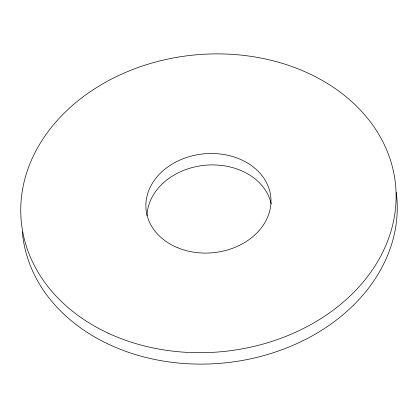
<?xml version="1.0" encoding="UTF-8"?>
<svg xmlns="http://www.w3.org/2000/svg" width="418" height="418" viewBox="0 0 418 418"><rect width="100%" height="100%" fill="white"/><g stroke="black" fill="none" stroke-linecap="round" stroke-linejoin="round"><path stroke-width="0.63" d="M396.254 192.411A188.032 148.975 -5.7 0 1 225.683 362.808A188.032 148.975 -5.7 0 1 22.326 231.844M147.026 215.777A62.679 49.658 -5.7 0 1 204.992 165.262A62.679 49.658 -5.7 0 1 271.214 203.947M108.074 333.12A188.032 148.975 -5.7 0 0 395.961 202.422A188.032 148.975 -5.7 0 0 121.257 74.336A188.032 148.975 -5.7 0 0 108.074 333.12M177.927 247.853A62.679 49.658 -5.7 0 0 270.984 200.269A62.679 49.658 -5.7 0 0 176.375 161.75A62.679 49.658 -5.7 0 0 177.927 247.853"/></g></svg>
